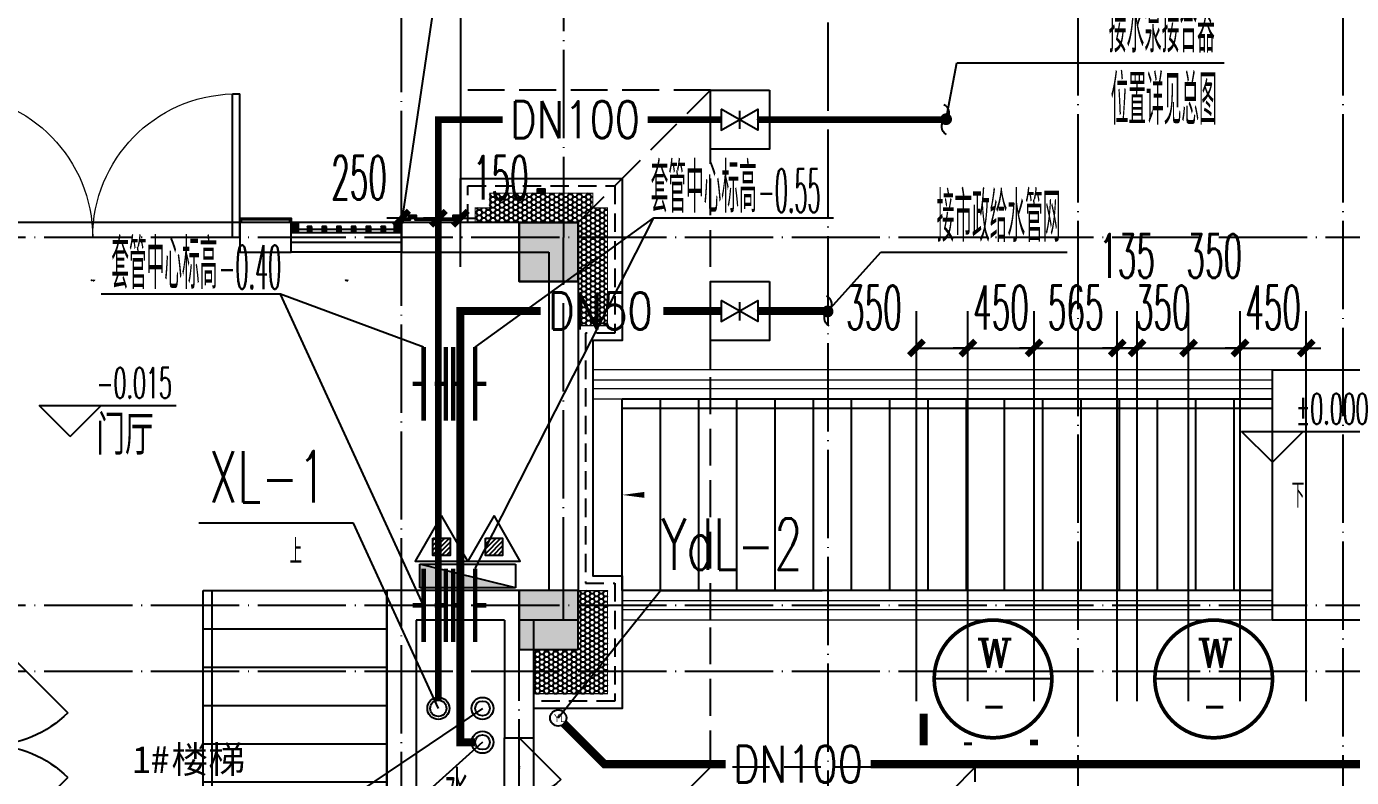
# Model space of a CAD drawing. Extents: x 27938 to 1507990, y 110129 to 923079.
# Drawn here: x 839267 to 848274, y 684488 to 689590 of the extents above; entities that cross this region are included whole.
import ezdxf
from ezdxf.enums import TextEntityAlignment as Align

# ---------------------------------------------------------------- set-up
doc = ezdxf.new("R2010")
doc.units = 0
doc.header["$LTSCALE"] = 1000
doc.header["$MEASUREMENT"] = 0
for name, pattern in [('#P_--_20B1_001_t3$0$DASH', [0.35, 0.25, -0.1]), ('DASH', [0.35, 0.25, -0.1]), ('DOTE', [2.42, 2, -0.2, 0.02, -0.2]), ('HIDDEN', [0.375, 0.25, -0.125])]:
    doc.linetypes.add(name, pattern=pattern)
for name, color, linetype in [('A-EQPM-MECH', 191, 'Continuous'), ('DIM_ELEV', 3, 'Continuous'), ('DIM_SYMB', 3, 'Continuous'), ('DIM_不分区消火栓', 1, 'Continuous'), ('DIM_不分区给水', 3, 'Continuous'), ('DIM_污水', 2, 'Continuous'), ('DIM_给水', 3, 'Continuous'), ('DIM_雨水', 4, 'Continuous'), ('DOTE', 1, 'Continuous'), ('EQUIP_不分区消火栓', 7, 'Continuous'), ('EQUIP_消火栓', 7, 'Continuous'), ('EQUIP_消防', 7, 'Continuous'), ('EQUIP_给水', 7, 'Continuous'), ('PIPE-不分区消火栓', 1, 'TG_X'), ('PIPE-污水', 2, 'W'), ('PIPE-给水', 3, 'J1'), ('PIPE-雨水', 4, 'TG_Y'), ('PIPE-餐饮排水', 41, 'P'), ('PUB_HATCH', 8, 'Continuous'), ('PUB_TEXT', 4, 'Continuous'), ('STAIR', 2, 'Continuous'), ('TEXT_不分区消火栓', 7, 'Continuous'), ('TEXT_给水', 7, 'Continuous'), ('TEXT_雨水', 7, 'Continuous'), ('TWT_DIM', 3, 'Continuous'), ('TWT_LEAD', 3, 'Continuous'), ('VALVE_不分区消火栓', 7, 'Continuous'), ('VALVE_给水', 7, 'Continuous'), ('VPIPE-不分区消火栓', 1, 'Continuous'), ('VPIPE-消防', 1, 'X1'), ('VPIPE-给水', 3, 'J1'), ('VPIPE-给水中', 72, 'J2'), ('VPIPE-雨水', 4, 'Y'), ('WALL', 9, 'Continuous'), ('WINDOW', 4, 'Continuous'), ('WINDOW_TEXT', 7, 'Continuous'), ('卫生间', 6, 'Continuous'), ('看线', 251, 'Continuous'), ('立面', 73, 'Continuous'), ('立面-看线', 251, 'Continuous'), ('铝合金', 144, 'Continuous')]:
    doc.layers.add(name, color=color, linetype=linetype)
doc.layers.add('平面-栏杆', color=135, linetype='Continuous', lineweight=15)
doc.layers.add('平面-看线', color=45, linetype='Continuous', lineweight=15)
doc.styles.add('_TCH_DIM', font='SIMPLEX.shx', dxfattribs={"width": 0.7, "bigfont": 'GBCBIG.shx'})
doc.styles.add('_TCH_DIM_T3', font='SIMPLEX.shx', dxfattribs={"width": 0.494118, "bigfont": 'GBCBIG.shx'})
doc.styles.add('_TCH_WINDOW', font='SIMPLEX.shx', dxfattribs={"width": 0.7, "height": 3.5, "bigfont": 'GBCBIG.shx'})
doc.styles.add('_TWT_CIRCLE', font='COMPLEX', dxfattribs={"width": 1.1, "height": 3.5, "bigfont": 'HZTXT'})
doc.styles.add('_TWT_PIPEDN', font='SIMPLEX', dxfattribs={"width": 0.8, "height": 3.5, "bigfont": 'HZTXT'})
doc.styles.add('_TWT_SERIAL', font='SIMPLEX', dxfattribs={"width": 0.8, "height": 3.5, "bigfont": 'HZTXT'})
doc.styles.get("Standard").update_dxf_attribs({"font": 'gbenor.shx', "bigfont": 'gbcbig.shx'})
doc.styles.add('TG_LINETYPE', font='SIMPLEX', dxfattribs={"width": 0.8, "height": 3, "bigfont": 'HZTXT'})
doc.styles.add('黑体', font='simhei.ttf')
doc.linetypes.add('J1', pattern='A,3,-0.2,["J1",Standard,S=0.25,R=0,X=-0.1,Y=-0.115],-0.35', length=3.55)
doc.linetypes.add('J2', pattern='A,3,-0.2,["J2",Standard,S=0.25,R=0,X=-0.1,Y=-0.115],-0.35', length=3.55)
doc.linetypes.add('P', pattern='A,3,-0.2,["P",Standard,S=0.25,R=0,X=-0.1,Y=-0.115],-0.2', length=3.4)
doc.linetypes.add('TG_X', pattern='A,2,-0.229,["X",TG_LINETYPE,S=0.1,R=0,X=-0.229,Y=-0.15],0', length=2.229)
doc.linetypes.add('TG_Y', pattern='A,2,-0.229,["Y",TG_LINETYPE,S=0.1,R=0,X=-0.229,Y=-0.15],0', length=2.229)
doc.linetypes.add('W', pattern='A,3,-0.2,["W",Standard,S=0.25,R=0,X=-0.1,Y=-0.115],-0.2', length=3.4)
doc.linetypes.add('X1', pattern='A,3,-0.2,["X1",Standard,S=0.25,R=0,X=-0.1,Y=-0.115],-0.35', length=3.55)
doc.linetypes.add('Y', pattern='A,3,-0.2,["Y",Standard,S=0.25,R=0,X=-0.1,Y=-0.115],-0.2', length=3.4)
doc.dimstyles.new('_TWT_ARCH&&100', dxfattribs={"dimtxt": 297.5, "dimasz": 100, "dimexe": 250, "dimexo": 300, "dimgap": 126.25, "dimtad": 1, "dimdec": 0, "dimzin": 0, "dimdsep": 46, "dimtxsty": '_TCH_DIM_T3', "dimblk": 'ARCHTICK', "dimcen": 0.09, "dimclrt": 7, "dimazin": 2, "dimtfac": 1, "dimtdec": 0, "dimtix": 1, "dimtmove": 2, "dimatfit": 3, "dimfxl": 1, "dimtolj": 1, "dimtzin": 0, "dimarcsym": 0})

# ---------------------------------------------------------------- blocks, each defined once
blk = doc.blocks.new('A$C148B7D8E')
at = {"layer": '卫生间', "color": 159, "linetype": 'DASH', "true_color": 0x22346e}
for p, q in [((15200, 14500), (16100, 15400)), ((15200, 9900), (16100, 10800)), ((17000, 9900), (17900, 10800))]:
    blk.add_line(p, q, dxfattribs=at)
for points in [[(16100, 13500), (16100, 15400), (14400.2, 15400)], [(25100, 9000), (24300, 9000), (24300, 10000), (17900, 10000), (17900, 10800), (16100, 10800), (16100, 11800)]]:
    blk.add_lwpolyline(points, dxfattribs=at)
blk = doc.blocks.new('A$C1F074C3D')
at = {"layer": 'DIM_SYMB'}
blk.add_lwpolyline([(-625, 4290, 0, 0, 0), (-625, 2340, 0, 40, 0), (-625, 2490, 0, 0, 0)], format="xyseb", dxfattribs=at)
at = {"layer": 'STAIR'}
for p, q in [((-1250, 1664), (-1250, 4160)), ((-1250, 4160), (0, 4160)), ((-1190, 4160), (-1190, 1703.5)), ((0, 2496), (0, 4160)), ((-1250, 3900), (0, 3900)), ((-1250, 3640), (0, 3640)), ((-1250, 3380), (0, 3380)), ((-1250, 3120), (0, 3120)), ((-1250, 2860), (0, 2860)), ((-1250, 2600), (0, 2600)), ((0, 2496), (-566.8, 2118.7)), ((-1250, 2340), (-234.4, 2340)), ((-1250, 2080), (-716.6, 2080)), ((-523.7, 1990.8), (-740.3, 2150.2)), ((-740.3, 2150.2), (-699.8, 2030.2)), ((-644.8, 2080), (-553.8, 2080)), ((-566.8, 2118.7), (-523.7, 1990.8)), ((-699.8, 2030.2), (-1250, 1664)), ((-1250, 1820), (-1015.6, 1820))]:
    blk.add_line(p, q, dxfattribs=at)
at = {"layer": 'STAIR', "color": 246, "linetype": '#P_--_20B1_001_t3$0$DASH'}
for p, q in [((0, 2496), (-566.8, 2118.7)), ((0, 0), (0, 2496)), ((-234.4, 2340), (0, 2340)), ((-523.7, 1990.8), (-740.3, 2150.2)), ((-740.3, 2150.2), (-699.8, 2030.2)), ((-716.6, 2080), (-644.8, 2080)), ((-566.8, 2118.7), (-523.7, 1990.8)), ((-553.8, 2080), (0, 2080)), ((-699.8, 2030.2), (-1250, 1664)), ((-1015.6, 1820), (0, 1820)), ((-1250, 0), (-1250, 1664)), ((-1250, 1560), (0, 1560)), ((-1250, 1300), (0, 1300)), ((-1250, 1040), (0, 1040)), ((-1250, 780), (0, 780)), ((-1250, 520), (0, 520)), ((-1250, 260), (0, 260)), ((-1250, 0), (0, 0))]:
    blk.add_line(p, q, dxfattribs=at)
at = {"layer": 'DIM_SYMB', "color": 7, "style": '_TCH_DIM', "width": 0.7}
blk.add_text('上', height=168.8, dxfattribs=at).set_placement((-661.5, 4340.1))
blk = doc.blocks.new('$TwtSys$00000434')
for p, q in [((-0.5, 0.5), (-0.5, -0.5)), ((-0.5, -0.5), (0.5, 0.5)), ((0.5, 0.5), (-0.5, 0.5)), ((0.5, -0.5), (0.5, 0.5)), ((-0.5, -0.5), (0.5, -0.5))]:
    blk.add_line(p, q)
blk.add_solid([(0.5, -0.5), (0.5, 0.5), (-0.5, -0.5)])
blk = doc.blocks.new('$TwtSys$00000546')
h = blk.add_hatch()
h.set_pattern_fill('ANSI31', color=1, scale=200, style=0)
h.set_pattern_definition([(45, (-38543.802, -6670.83), (-17.67767, 17.67767), [])])
h.paths.add_polyline_path([(-65, 174), (65, 174), (65, 44), (-65, 44)])
at = {"color": 1}
for points in [[(0, 344), (-198, 0), (198, 0)], [(-65, 174), (65, 174), (65, 44), (-65, 44)]]:
    blk.add_lwpolyline(points, close=True, dxfattribs=at)
blk = doc.blocks.new('A$C028C60F5')
at = {"color": 0}
blk.add_lwpolyline([(400, 0), (0, 0), (0, -400), (400, -400)], close=True, dxfattribs=at)
at = {"layer": 'PUB_HATCH', "color": 0}
blk.add_solid([(0, -400), (400, -400), (0, 0), (400, 0)], dxfattribs=at)
blk = doc.blocks.new('A$C3EFA6995')
for p in [(9700, 100), (9700, -2400), (15900, -2400)]:
    blk.add_blockref('A$C028C60F5', p)
at = {"xscale": -1}
blk.add_blockref('A$C028C60F5', (16300, 100), dxfattribs=at)
blk = doc.blocks.new('A$C62CD4B6E')
at = {"layer": 'DIM_ELEV', "color": 8}
for p, q in [((5119.7, -1228.2), (4909.7, -1018.2)), ((4909.7, -1018.2), (5840.6, -1018.2)), ((5119.7, -1228.2), (5329.7, -1018.2))]:
    blk.add_line(p, q, dxfattribs=at)
at = {"layer": 'DIM_SYMB', "color": 8}
blk.add_lwpolyline([(5219.1, -1449.8, 0, 0, 0), (699.7, -1449.7, 0, 40, 0), (849.7, -1449.7, 0, 0, 0)], format="xyseb", dxfattribs=at)
at = {"layer": 'STAIR', "color": 8}
for p, q in [((5119.7, -799.8), (699.7, -799.8)), ((699.7, -2099.8), (699.7, -799.8)), ((959.7, -2099.8), (959.7, -799.8)), ((1219.7, -2099.8), (1219.7, -799.8)), ((1479.7, -2099.8), (1479.7, -799.8)), ((1739.7, -2099.8), (1739.7, -799.8)), ((1999.7, -2099.8), (1999.7, -799.8)), ((2259.7, -2099.8), (2259.7, -799.8)), ((2519.7, -2099.8), (2519.7, -799.8)), ((2779.7, -2099.8), (2779.7, -799.8)), ((3039.7, -2099.8), (3039.7, -799.8)), ((3299.7, -2099.8), (3299.7, -799.8)), ((3559.7, -2099.8), (3559.7, -799.8)), ((3819.7, -2099.8), (3819.7, -799.8)), ((4079.7, -2099.8), (4079.7, -799.8)), ((4339.7, -2099.8), (4339.7, -799.8)), ((4599.7, -2099.8), (4599.7, -799.8)), ((4859.7, -2099.8), (4859.7, -799.8)), ((5119.7, -2099.8), (5119.7, -799.8)), ((699.7, -859.8), (5119.7, -859.8)), ((5119.7, -2099.8), (699.7, -2099.8))]:
    blk.add_line(p, q, dxfattribs=at)
blk.add_lwpolyline([(5119.7, -599.8), (6619.7, -599.8), (6619.7, -2299.8), (5119.7, -2299.8)], close=True, dxfattribs=at)
at = {"layer": 'WALL', "color": 8}
for p, q in [((300, -2100), (0, -2100)), ((0, -2300), (0, -2100)), ((300, -2300), (300, -2100)), ((300, -2300), (0, -2300))]:
    blk.add_line(p, q, dxfattribs=at)
at = {"layer": '平面-栏杆', "color": 8}
for p, q in [((5119.7, -669.8), (500, -669.8)), ((5119.7, -729.8), (500, -729.8)), ((5119.7, -2169.8), (700, -2169.8)), ((5119.7, -2229.8), (700, -2229.8))]:
    blk.add_line(p, q, dxfattribs=at)
at = {"layer": '平面-看线', "color": 8}
for p, q in [((5119.7, -599.8), (500, -599.8)), ((5119.7, -799.8), (5119.7, -599.8)), ((5119.7, -799.8), (500, -799.8)), ((5119.7, -2099.8), (700, -2099.8)), ((5119.7, -2299.8), (5119.7, -2099.8)), ((5119.7, -2299.8), (700, -2299.8))]:
    blk.add_line(p, q, dxfattribs=at)
at = {"layer": 'DIM_ELEV', "color": 7, "style": '_TCH_DIM', "width": 0.494118}
blk.add_text('%%P0.000', height=208.25, dxfattribs=at).set_placement((5280.6, -969.2))
at = {"layer": 'DIM_SYMB', "color": 7, "style": '_TCH_DIM', "width": 0.7}
blk.add_text('下', height=168.8, dxfattribs=at).set_placement((5251.7, -1537.3))
blk = doc.blocks.new('_ArchTick')
at = {"color": 0, "linetype": 'ByBlock', "const_width": 0.4}
blk.add_lwpolyline([(-0.5, -0.5), (0.5, 0.5)], dxfattribs=at)
blk = doc.blocks.new('*D202')
at = {"layer": 'Defpoints', "color": 0}
for p in [(842216.6, 688287.3), (842066.6, 687657.2), (842216.6, 687657.2)]:
    blk.add_point(p, dxfattribs=at)
at = {"layer": 'DIM_给水', "color": 0, "lineweight": -2}
for p, q in [((842066.6, 687957.2), (842066.6, 688537.3)), ((842216.6, 687957.2), (842216.6, 688537.3)), ((842066.6, 688287.3), (841966.6, 688287.3)), ((842066.6, 688287.3), (842216.6, 688287.3)), ((842216.6, 688287.3), (842316.6, 688287.3))]:
    blk.add_line(p, q, dxfattribs=at)
at = {"layer": 'DIM_给水', "color": 0, "lineweight": -2, "xscale": 100, "yscale": 100, "zscale": 100}
blk.add_blockref('_ArchTick', (842066.6, 688287.3), dxfattribs=at)
at = {"layer": 'DIM_给水', "color": 0, "lineweight": -2, "xscale": 100, "yscale": 100, "zscale": 100, "rotation": 180}
blk.add_blockref('_ArchTick', (842216.6, 688287.3), dxfattribs=at)
at = {"layer": 'DIM_给水', "color": 7, "insert": (842491.6, 688562.3), "char_height": 297.5, "attachment_point": 5, "style": '_TCH_DIM_T3'}
blk.add_mtext('\\A1;150', dxfattribs=at)
blk = doc.blocks.new('*D203')
at = {"layer": 'Defpoints', "color": 0}
for p in [(842066.6, 688287.3), (841816.6, 687657.2), (842066.6, 687657.2)]:
    blk.add_point(p, dxfattribs=at)
at = {"layer": 'DIM_给水', "color": 0, "lineweight": -2}
for p, q in [((841816.6, 687957.2), (841816.6, 688537.3)), ((842066.6, 687957.2), (842066.6, 688537.3)), ((841816.6, 688287.3), (841716.6, 688287.3)), ((841816.6, 688287.3), (842066.6, 688287.3)), ((842066.6, 688287.3), (842166.6, 688287.3))]:
    blk.add_line(p, q, dxfattribs=at)
at = {"layer": 'DIM_给水', "color": 0, "lineweight": -2, "xscale": 100, "yscale": 100, "zscale": 100}
blk.add_blockref('_ArchTick', (841816.6, 688287.3), dxfattribs=at)
at = {"layer": 'DIM_给水', "color": 0, "lineweight": -2, "xscale": 100, "yscale": 100, "zscale": 100, "rotation": 180}
blk.add_blockref('_ArchTick', (842066.6, 688287.3), dxfattribs=at)
at = {"layer": 'DIM_给水', "color": 7, "insert": (841527.6, 688562.3), "char_height": 297.5, "attachment_point": 5, "style": '_TCH_DIM_T3'}
blk.add_mtext('\\A1;250', dxfattribs=at)
blk = doc.blocks.new('*D207')
at = {"layer": 'Defpoints', "color": 0}
for p in [(845666.6, 687405.6), (845316.6, 684707.2), (845666.6, 684707.2)]:
    blk.add_point(p, dxfattribs=at)
at = {"layer": 'TWT_DIM', "color": 0, "lineweight": -2}
for p, q in [((845316.6, 685007.2), (845316.6, 687655.6)), ((845666.6, 685007.2), (845666.6, 687655.6)), ((845316.6, 687405.6), (845666.6, 687405.6))]:
    blk.add_line(p, q, dxfattribs=at)
at = {"layer": 'TWT_DIM', "color": 0, "lineweight": -2, "xscale": 100, "yscale": 100, "zscale": 100, "rotation": 180}
blk.add_blockref('_ArchTick', (845316.6, 687405.6), dxfattribs=at)
at = {"layer": 'TWT_DIM', "color": 0, "lineweight": -2, "xscale": 100, "yscale": 100, "zscale": 100}
blk.add_blockref('_ArchTick', (845666.6, 687405.6), dxfattribs=at)
at = {"layer": 'TWT_DIM', "color": 7, "insert": (845027.6, 687680.6), "char_height": 297.5, "attachment_point": 5, "style": '_TCH_DIM_T3'}
blk.add_mtext('\\A1;350', dxfattribs=at)
blk = doc.blocks.new('*D208')
at = {"layer": 'Defpoints', "color": 0}
for p in [(846116.5, 687405.6), (845666.6, 684707.2), (846116.5, 684707.2)]:
    blk.add_point(p, dxfattribs=at)
at = {"layer": 'TWT_DIM', "color": 0, "lineweight": -2}
for p, q in [((845666.6, 685007.2), (845666.6, 687655.6)), ((846116.5, 685007.2), (846116.5, 687655.6)), ((845666.6, 687405.6), (845566.6, 687405.6)), ((845666.6, 687405.6), (846116.5, 687405.6)), ((846116.5, 687405.6), (846216.5, 687405.6))]:
    blk.add_line(p, q, dxfattribs=at)
at = {"layer": 'TWT_DIM', "color": 0, "lineweight": -2, "xscale": 100, "yscale": 100, "zscale": 100}
blk.add_blockref('_ArchTick', (845666.6, 687405.6), dxfattribs=at)
at = {"layer": 'TWT_DIM', "color": 0, "lineweight": -2, "xscale": 100, "yscale": 100, "zscale": 100, "rotation": 180}
blk.add_blockref('_ArchTick', (846116.5, 687405.6), dxfattribs=at)
at = {"layer": 'TWT_DIM', "color": 7, "insert": (845891.5, 687680.6), "char_height": 297.5, "attachment_point": 5, "style": '_TCH_DIM_T3'}
blk.add_mtext('\\A1;450', dxfattribs=at)
blk = doc.blocks.new('*D209')
at = {"layer": 'Defpoints', "color": 0}
for p in [(846681.6, 687405.6), (846116.5, 684707.2), (846681.6, 684707.2)]:
    blk.add_point(p, dxfattribs=at)
at = {"layer": 'TWT_DIM', "color": 0, "lineweight": -2}
for p, q in [((846116.5, 685007.2), (846116.5, 687655.6)), ((846681.6, 685007.2), (846681.6, 687655.6)), ((846116.5, 687405.6), (846016.5, 687405.6)), ((846116.5, 687405.6), (846681.6, 687405.6)), ((846681.6, 687405.6), (846781.6, 687405.6))]:
    blk.add_line(p, q, dxfattribs=at)
at = {"layer": 'TWT_DIM', "color": 0, "lineweight": -2, "xscale": 100, "yscale": 100, "zscale": 100}
blk.add_blockref('_ArchTick', (846116.5, 687405.6), dxfattribs=at)
at = {"layer": 'TWT_DIM', "color": 0, "lineweight": -2, "xscale": 100, "yscale": 100, "zscale": 100, "rotation": 180}
blk.add_blockref('_ArchTick', (846681.6, 687405.6), dxfattribs=at)
at = {"layer": 'TWT_DIM', "color": 7, "insert": (846399, 687680.6), "char_height": 297.5, "attachment_point": 5, "style": '_TCH_DIM_T3'}
blk.add_mtext('\\A1;565', dxfattribs=at)
blk = doc.blocks.new('*D210')
at = {"layer": 'Defpoints', "color": 0}
for p in [(846816.6, 687405.6), (846681.6, 684707.2), (846816.6, 684707.2)]:
    blk.add_point(p, dxfattribs=at)
at = {"layer": 'TWT_DIM', "color": 0, "lineweight": -2}
for p, q in [((846681.6, 685007.2), (846681.6, 687655.6)), ((846816.6, 685007.2), (846816.6, 687655.6)), ((846681.6, 687405.6), (846581.6, 687405.6)), ((846681.6, 687405.6), (846816.6, 687405.6)), ((846816.6, 687405.6), (846916.6, 687405.6))]:
    blk.add_line(p, q, dxfattribs=at)
at = {"layer": 'TWT_DIM', "color": 0, "lineweight": -2, "xscale": 100, "yscale": 100, "zscale": 100}
blk.add_blockref('_ArchTick', (846681.6, 687405.6), dxfattribs=at)
at = {"layer": 'TWT_DIM', "color": 0, "lineweight": -2, "xscale": 100, "yscale": 100, "zscale": 100, "rotation": 180}
blk.add_blockref('_ArchTick', (846816.6, 687405.6), dxfattribs=at)
at = {"layer": 'TWT_DIM', "color": 7, "insert": (846749.1, 688030.6), "char_height": 297.5, "attachment_point": 5, "style": '_TCH_DIM_T3'}
blk.add_mtext('\\A1;135', dxfattribs=at)
blk = doc.blocks.new('*D211')
at = {"layer": 'Defpoints', "color": 0}
for p in [(847166.6, 687405.6), (846816.6, 684707.2), (847166.6, 684707.2)]:
    blk.add_point(p, dxfattribs=at)
at = {"layer": 'TWT_DIM', "color": 0, "lineweight": -2}
for p, q in [((846816.6, 685007.2), (846816.6, 687655.6)), ((847166.6, 685007.2), (847166.6, 687655.6)), ((846816.6, 687405.6), (846716.6, 687405.6)), ((846816.6, 687405.6), (847166.6, 687405.6)), ((847166.6, 687405.6), (847266.6, 687405.6))]:
    blk.add_line(p, q, dxfattribs=at)
at = {"layer": 'TWT_DIM', "color": 0, "lineweight": -2, "xscale": 100, "yscale": 100, "zscale": 100}
blk.add_blockref('_ArchTick', (846816.6, 687405.6), dxfattribs=at)
at = {"layer": 'TWT_DIM', "color": 0, "lineweight": -2, "xscale": 100, "yscale": 100, "zscale": 100, "rotation": 180}
blk.add_blockref('_ArchTick', (847166.6, 687405.6), dxfattribs=at)
at = {"layer": 'TWT_DIM', "color": 7, "insert": (846991.6, 687680.6), "char_height": 297.5, "attachment_point": 5, "style": '_TCH_DIM_T3'}
blk.add_mtext('\\A1;350', dxfattribs=at)
blk = doc.blocks.new('*D212')
at = {"layer": 'Defpoints', "color": 0}
for p in [(847516.6, 687405.6), (847166.6, 684707.2), (847516.6, 684707.2)]:
    blk.add_point(p, dxfattribs=at)
at = {"layer": 'TWT_DIM', "color": 0, "lineweight": -2}
for p, q in [((847166.6, 685007.2), (847166.6, 687655.6)), ((847516.6, 685007.2), (847516.6, 687655.6)), ((847166.6, 687405.6), (847516.6, 687405.6))]:
    blk.add_line(p, q, dxfattribs=at)
at = {"layer": 'TWT_DIM', "color": 0, "lineweight": -2, "xscale": 100, "yscale": 100, "zscale": 100, "rotation": 180}
blk.add_blockref('_ArchTick', (847166.6, 687405.6), dxfattribs=at)
at = {"layer": 'TWT_DIM', "color": 0, "lineweight": -2, "xscale": 100, "yscale": 100, "zscale": 100}
blk.add_blockref('_ArchTick', (847516.6, 687405.6), dxfattribs=at)
at = {"layer": 'TWT_DIM', "color": 7, "insert": (847341.6, 688030.6), "char_height": 297.5, "attachment_point": 5, "style": '_TCH_DIM_T3'}
blk.add_mtext('\\A1;350', dxfattribs=at)
blk = doc.blocks.new('*D213')
at = {"layer": 'Defpoints', "color": 0}
for p in [(847966.6, 687405.6), (847516.6, 684707.2), (847966.6, 684707.2)]:
    blk.add_point(p, dxfattribs=at)
at = {"layer": 'TWT_DIM', "color": 0, "lineweight": -2}
for p, q in [((847516.6, 685007.2), (847516.6, 687655.6)), ((847966.6, 685007.2), (847966.6, 687655.6)), ((847516.6, 687405.6), (847416.6, 687405.6)), ((847516.6, 687405.6), (847966.6, 687405.6)), ((847966.6, 687405.6), (848066.6, 687405.6))]:
    blk.add_line(p, q, dxfattribs=at)
at = {"layer": 'TWT_DIM', "color": 0, "lineweight": -2, "xscale": 100, "yscale": 100, "zscale": 100}
blk.add_blockref('_ArchTick', (847516.6, 687405.6), dxfattribs=at)
at = {"layer": 'TWT_DIM', "color": 0, "lineweight": -2, "xscale": 100, "yscale": 100, "zscale": 100, "rotation": 180}
blk.add_blockref('_ArchTick', (847966.6, 687405.6), dxfattribs=at)
at = {"layer": 'TWT_DIM', "color": 7, "insert": (847741.6, 687680.6), "char_height": 297.5, "attachment_point": 5, "style": '_TCH_DIM_T3'}
blk.add_mtext('\\A1;450', dxfattribs=at)
blk = doc.blocks.new('$DorLib2D$00000116')
at = {"color": 0}
for p, q in [((-0.5, 0), (-0.1464, 0.3536)), ((0.5, 0), (0.1464, 0.3536))]:
    blk.add_line(p, q, dxfattribs=at)
for centre, start, end in [((-0.5, 0), 0, 45), ((0.5, 0), 135, 180)]:
    blk.add_arc(centre, 0.5, start, end, dxfattribs=at)
blk = doc.blocks.new('$WINLIB2D$00000001')
at = {"color": 0}
for points in [[(-0.5, 0.5), (-0.5, -0.5)], [(-0.5, 0.5), (0.5, 0.5)], [(0.5, -0.5), (0.5, 0.5)], [(0.5, 0.167), (-0.5, 0.167)], [(0.5, -0.167), (-0.5, -0.167)], [(-0.5, -0.5), (0.5, -0.5)]]:
    blk.add_lwpolyline(points, dxfattribs=at)
blk = doc.blocks.new('$DorLib2D$00000002')
at = {"color": 0}
for p, q in [((-0.5, 0), (-0.5, 0.4875)), ((-0.475, 0.4875), (-0.5, 0.4875)), ((-0.475, 0), (-0.475, 0.4875)), ((0.475, 0), (0.475, 0.4875)), ((0.475, 0.4875), (0.5, 0.4875)), ((0.5, 0), (0.5, 0.4875)), ((-0.5, 0), (-0.475, 0)), ((0.5, 0), (0.475, 0))]:
    blk.add_line(p, q, dxfattribs=at)
at = {"color": 0, "lineweight": 13}
for centre, start, end in [((-0.4875, 0), 0, 88.5307), ((0.4875, 0), 91.4693, 180)]:
    blk.add_arc(centre, 0.4875, start, end, dxfattribs=at)
blk = doc.blocks.new('$VALVE$00000296')
for points in [[(-125, 72.2), (-125, -72.2), (125, 72.2), (125, -72.2), (-125, 72.2)], [(0, 60.2), (0, -63.6)]]:
    blk.add_lwpolyline(points)
for p in [(-125, 0), (125, 0)]:
    blk.add_point(p)
blk = doc.blocks.new('$TwtSys$00000132')
at = {"elevation": 0}
blk.add_lwpolyline([(6.9, -100.6, -0.575183), (0.2, 0, 0.604745), (-10.9, 100.6, 16.924828)], format="xyb", dxfattribs=at)
blk = doc.blocks.new('$VALVE$00000553')
at = {"const_width": 30}
for points in [[(0, 100), (0, 175)], [(0, 100), (-250, 100), (-250, 100)], [(0, 100), (250, 100), (250, 100)], [(-250, -100), (-250, -100), (0, -100)], [(250, -100), (250, -100), (0, -100)], [(0, -175), (0, -100)]]:
    blk.add_lwpolyline(points, dxfattribs=at)

msp = doc.modelspace()

# ---------------------------------------------------------------- hatches: boundary and pattern name
at = {"layer": 'PIPE-不分区消火栓'}
for points in [[(842066.6, 688957.2), (842044.1, 688957.2), (842044.1, 688979.7)], [(842066.6, 688957.2), (842066.6, 688979.7), (842044.1, 688979.7)]]:
    msp.add_hatch(color=256, dxfattribs=at).paths.add_polyline_path(points)
at = {"layer": 'PIPE-给水'}
for points in [[(842216.6, 687657.2), (842189.1, 687657.2), (842189.1, 687684.7)], [(842216.6, 687657.2), (842216.6, 687684.7), (842189.1, 687684.7)], [(842216.6, 684727.2), (842216.6, 684699.7), (842189.1, 684699.7)], [(842216.6, 684727.2), (842189.1, 684727.2), (842189.1, 684699.7)]]:
    msp.add_hatch(color=256, dxfattribs=at).paths.add_polyline_path(points)
at = {"layer": 'PIPE-雨水'}
for points in [[(843195.6, 684578.2), (843176.1, 684558.7), (843184.2, 684550.7)], [(843195.6, 684578.2), (843195.6, 684550.7), (843184.2, 684550.7)]]:
    msp.add_hatch(color=256, dxfattribs=at).paths.add_polyline_path(points)
at = {"layer": '立面'}
h = msp.add_hatch(dxfattribs=at)
h.set_pattern_fill('ANSI31', color=8, scale=2)
h.set_pattern_definition([(45, (-51633.452, -107108.3295), (-2.24506403, 2.24506403), [])])
h.paths.add_polyline_path([(842791.3, 688457.2), (842741.3, 688457.2), (842741.3, 688487.2), (842791.3, 688487.2)])
h = msp.add_hatch(dxfattribs=at)
h.set_pattern_fill('ANSI31', color=8, scale=2)
h.set_pattern_definition([(45, (-51833.452, -108177.829), (-2.24506403, 2.24506403), [])])
edge = h.paths.add_edge_path()
edge.add_line((841066.6, 688257.2), (841056.6, 688257.2))
edge.add_line((841056.6, 688257.2), (841056.6, 688277.2))
edge.add_line((841056.6, 688277.2), (840726.6, 688277.2))
edge.add_line((840726.6, 688277.2), (840726.6, 688257.3))
edge.add_line((840726.6, 688257.3), (840716.6, 688257.2))
edge.add_line((840716.6, 688257.2), (840716.6, 688287.2))
edge.add_line((840716.6, 688287.2), (841066.6, 688287.2))
edge.add_line((841066.6, 688287.2), (841066.6, 688257.2))
h = msp.add_hatch(dxfattribs=at)
h.set_pattern_fill('ANSI31', color=8, scale=2)
h.set_pattern_definition([(45, (136374.2968, -266823.1597), (-2.24506403, 2.24506403), [])])
h.paths.add_polyline_path([(842216.3, 688257.3), (841816.6, 688257.3), (841816.6, 688287.3), (841866.6, 688287.3), (841866.6, 688307.4), (841916.6, 688307.4), (841916.6, 688287.4), (842166.5, 688287.1), (842166.6, 688307.4), (842216.3, 688307.4)])
h.paths.add_polyline_path([(842206.3, 688257.3), (841826.6, 688257.3), (841826.6, 688277.3), (841876.6, 688277.3), (841876.6, 688297.4), (841906.6, 688297.4), (841906.6, 688277.4), (842176.4, 688277.1), (842176.5, 688297.4), (842206.3, 688297.4)])
h = msp.add_hatch(dxfattribs=at)
h.set_pattern_fill('ANSI31', color=8, scale=2)
h.set_pattern_definition([(45, (137014.0643, -266823.3383), (-2.24506403, 2.24506403), [])])
h.paths.add_polyline_path([(841116.6, 688257.2), (841066.6, 688257.2), (841066.6, 688190.5), (841116.6, 688190.5)])
h = msp.add_hatch(dxfattribs=at)
h.set_pattern_fill('ANSI31', color=8, scale=2)
h.set_pattern_definition([(45, (136924.0617, -266823.3472), (-2.24506403, 2.24506403), [])])
h.paths.add_polyline_path([(841206.6, 688230.2), (841176.6, 688230.2), (841176.6, 688190.5), (841206.6, 688190.5)])
h = msp.add_hatch(dxfattribs=at)
h.set_pattern_fill('ANSI31', color=8, scale=2)
h.set_pattern_definition([(45, (136824.0617, -266823.3463), (-2.24506403, 2.24506403), [])])
h.paths.add_polyline_path([(841306.6, 688230.2), (841276.6, 688230.2), (841276.6, 688190.5), (841306.6, 688190.5)])
h = msp.add_hatch(dxfattribs=at)
h.set_pattern_fill('ANSI31', color=8, scale=2)
h.set_pattern_definition([(45, (136724.0617, -266823.3454), (-2.24506403, 2.24506403), [])])
h.paths.add_polyline_path([(841406.6, 688230.2), (841376.6, 688230.2), (841376.6, 688190.5), (841406.6, 688190.5)])
h = msp.add_hatch(dxfattribs=at)
h.set_pattern_fill('ANSI31', color=8, scale=2)
h.set_pattern_definition([(45, (136624.0617, -266823.3444), (-2.24506403, 2.24506403), [])])
h.paths.add_polyline_path([(841506.6, 688230.2), (841476.6, 688230.2), (841476.6, 688190.5), (841506.6, 688190.5)])
h = msp.add_hatch(dxfattribs=at)
h.set_pattern_fill('ANSI31', color=8, scale=2)
h.set_pattern_definition([(45, (136524.0617, -266823.3435), (-2.24506403, 2.24506403), [])])
h.paths.add_polyline_path([(841606.6, 688230.2), (841576.6, 688230.2), (841576.6, 688190.5), (841606.6, 688190.5)])
h = msp.add_hatch(dxfattribs=at)
h.set_pattern_fill('ANSI31', color=8, scale=2)
h.set_pattern_definition([(45, (136424.0617, -266823.3426), (-2.24506403, 2.24506403), [])])
h.paths.add_polyline_path([(841706.6, 688230.2), (841676.6, 688230.2), (841676.6, 688190.5), (841706.6, 688190.5)])
h = msp.add_hatch(dxfattribs=at)
h.set_pattern_fill('ANSI31', color=8, scale=2)
h.set_pattern_definition([(45, (136314.061, -266823.342), (-2.24506403, 2.24506403), [])])
h.paths.add_polyline_path([(841816.6, 688257.2), (841766.6, 688257.2), (841766.6, 688190.5), (841816.6, 688190.5)])
at = {"layer": '立面-看线'}
h = msp.add_hatch(dxfattribs=at)
h.set_pattern_fill('HONEY', color=8, scale=13)
h.set_pattern_definition([(0, (407399.363, 156240.446), (30.95625, 17.872595), [20.6375, -41.275]), (120, (407399.363, 156240.446), (-30.9562463, 17.8726014), [20.6375, -41.275]), (60, (407399.363, 156240.446), (3.7e-06, 35.7451964), [-41.275, 20.6375])])
h.paths.add_polyline_path([(842416.3, 688357.2), (842416.3, 688457.2), (843116.3, 688457.2), (843116.3, 688357.2), (843216.3, 688357.2), (843216.3, 687557.2), (843016.6, 687557.2), (843016.6, 688257.2), (842317.2, 688257.2), (842317.2, 688357.2)])
h = msp.add_hatch(dxfattribs=at)
h.set_pattern_fill('HONEY', color=8, scale=13)
h.set_pattern_definition([(0, (407300, 152740.447), (30.95625, 17.872595), [20.6375, -41.275]), (120, (407300, 152740.447), (-30.9562463, 17.8726014), [20.6375, -41.275]), (60, (407300, 152740.447), (3.7e-06, 35.7451964), [-41.275, 20.6375])])
h.paths.add_polyline_path([(842716.6, 685357.2), (843016.6, 685357.2), (843016.6, 685757.2), (843216, 685757.2), (843216, 685057.2), (842716.6, 685057.2)])

# ---------------------------------------------------------------- linework, layer by layer
at = {"ltscale": 0.5}
for points in [[(844316.6, 689157.2), (844316.6, 688757.2), (843916.6, 688757.2), (843916.6, 689157.2)], [(844316.6, 687857.2), (844316.6, 687457.2), (843916.6, 687457.2), (843916.6, 687857.2)]]:
    msp.add_lwpolyline(points, close=True, dxfattribs=at)
at = {"color": 8, "const_width": 8}
for points in [[(843016.6, 687557.2), (843216.3, 687557.2), (843216.3, 688357.2), (843116.3, 688357.2), (843116.3, 688457.2), (842826.3, 688457.2), (842826.3, 688457.2), (842706.3, 688457.2), (842706.3, 688457.2), (842416.3, 688457.2), (842416.3, 688357.2), (842316.3, 688357.2), (842316.3, 688257.2)], [(843016.6, 685757.2), (843216.6, 685757.2), (843216.6, 685057.2), (842716.6, 685057.2)]]:
    msp.add_lwpolyline(points, dxfattribs=at)
at = {"layer": 'A-EQPM-MECH', "color": 8}
for points in [[(837216.8, 688257.2), (837216.8, 690957.2), (842216.8, 690957.2), (842216.8, 688257.2)], [(842216.6, 690957.2), (841816.6, 688257.2)]]:
    msp.add_lwpolyline(points, dxfattribs=at)
at = {"layer": 'DIM_ELEV', "color": 8}
for p, q in [((839563.2, 686804.9), (839353.2, 687014.9)), ((839353.2, 687014.9), (840284.1, 687014.9)), ((839563.2, 686804.9), (839773.2, 687014.9))]:
    msp.add_line(p, q, dxfattribs=at)
at = {"layer": 'DIM_不分区消火栓'}
for p, q in [((841490.6, 686215.8), (840438.1, 686215.8)), ((842066.6, 684957.2), (841490.6, 686215.8))]:
    msp.add_line(p, q, dxfattribs=at)
at = {"layer": 'DIM_不分区给水'}
for p, q in [((845518.3, 688960.2), (845591.8, 689343.1)), ((845518.3, 688960.2), (845591.8, 689343.1)), ((845591.8, 689343.1), (847408.3, 689343.1)), ((844712.6, 687654), (845074.4, 688056.9)), ((845074.4, 688056.9), (846341.7, 688056.9))]:
    msp.add_line(p, q, dxfattribs=at)
at = {"layer": 'DIM_不分区给水', "const_width": 40}
for points in [[(845514.6, 688940.6, 1), (845522.1, 688979.9, 1)], [(845514.5, 688940.6, 1), (845522.1, 688979.8, 1)], [(844699.3, 687639.1, 1), (844726, 687668.9, 1)]]:
    msp.add_lwpolyline(points, format="xyb", close=True, dxfattribs=at)
at = {"layer": 'DIM_污水'}
for p, q in [((846237.3, 685157.2), (845437.3, 685157.2)), ((847737.3, 685157.2), (846937.3, 685157.2))]:
    msp.add_line(p, q, dxfattribs=at)
at = {"layer": 'DIM_污水', "const_width": 25}
for points in [[(846237.3, 685157.2, 1), (845437.3, 685157.2, 1)], [(847737.3, 685157.2, 1), (846937.3, 685157.2, 1)]]:
    msp.add_lwpolyline(points, format="xyb", close=True, dxfattribs=at)
at = {"layer": 'DIM_给水'}
for p, q in [((842366.6, 684957.2), (840466.6, 683677.2)), ((842366.6, 684727.2), (840466.6, 683023.4))]:
    msp.add_line(p, q, dxfattribs=at)
at = {"layer": 'DIM_雨水'}
for p, q in [((842881.6, 684892.2), (843576.3, 685757.4)), ((843576.3, 685757.4), (844676.2, 685757.4))]:
    msp.add_line(p, q, dxfattribs=at)
at = {"layer": 'DOTE', "color": 169, "linetype": 'DOTE', "ltscale": 0.3}
for p, q in [((841816.6, 681157.4), (841816.6, 690157.2)), ((842916.6, 690157.2), (842916.6, 688157.2)), ((844716.6, 681757.2), (844716.6, 690157.2)), ((846416.6, 678957.2), (846416.6, 690157.2)), ((848216.6, 678957.2), (848216.6, 690157.2)), ((879916.6, 688157.2), (825916.6, 688157.2)), ((842916.6, 685657.2), (842916.6, 688157.2)), ((879916.6, 685657.2), (825916.6, 685657.2)), ((842616.6, 683557.2), (842616.6, 685657.2)), ((879916.6, 685207.2), (825916.6, 685207.2))]:
    msp.add_line(p, q, dxfattribs=at)
at = {"layer": 'PIPE-不分区消火栓', "const_width": 45}
msp.add_lwpolyline([(842066.6, 685012.2), (842066.6, 688957.2)], dxfattribs=at)
at = {"layer": 'PIPE-不分区消火栓', "ltscale": 0.5, "const_width": 45}
for points in [[(842066.6, 688957.2), (842504.6, 688957.2)], [(843490.3, 688957.2), (843988.2, 688957.2)], [(844238.2, 688957.2), (845513.9, 688957.2)]]:
    msp.add_lwpolyline(points, dxfattribs=at)
at = {"layer": 'PIPE-污水', "ltscale": 0.5, "const_width": 55}
for points in [[(846115.5, 684705.7), (846115.5, 684745)], [(846816.6, 684705.7), (846816.6, 684707.2)], [(847516.6, 684705.7), (847516.6, 684707.2)]]:
    msp.add_lwpolyline(points, dxfattribs=at)
at = {"layer": 'PIPE-给水', "ltscale": 0.5, "const_width": 55}
for points in [[(842216.6, 684727.2), (842216.6, 687657.2)], [(842216.6, 687657.2), (842762.7, 687657.2)], [(843596.1, 687657.2), (843988.2, 687657.2)], [(844238.2, 687657.2), (844716.6, 687657.2)], [(842316.6, 684727.2), (842216.6, 684727.2)]]:
    msp.add_lwpolyline(points, dxfattribs=at)
at = {"layer": 'PIPE-雨水', "ltscale": 0.5, "const_width": 55}
for points in [[(842920.5, 684853.3), (843195.6, 684578.2)], [(844020, 684578.2), (843195.6, 684578.2)], [(848810.8, 684578.2), (845005.8, 684578.2)]]:
    msp.add_lwpolyline(points, dxfattribs=at)
at = {"layer": 'PIPE-餐饮排水', "ltscale": 0.5, "const_width": 55}
for points in [[(845366.6, 684705.7), (845366.6, 684920.2)], [(845666.6, 684705.7), (845666.6, 684726.7)], [(847166.6, 684705.7), (847166.6, 684707.2)]]:
    msp.add_lwpolyline(points, dxfattribs=at)
at = {"layer": 'TWT_LEAD'}
for p, q in [((842316.6, 687412), (843532.2, 688290.2)), ((842316.6, 685907.2), (843532.2, 688290.2)), ((843532.2, 688290.2), (844753, 688290.2)), ((840994, 687771.4), (839773.2, 687771.4)), ((841966.6, 687412), (840994, 687771.4)), ((841966.6, 685657.2), (840994, 687771.4))]:
    msp.add_line(p, q, dxfattribs=at)
at = {"layer": 'VPIPE-不分区消火栓'}
msp.add_circle((842066.6, 684957.2), 55, dxfattribs=at)
at = {"layer": 'VPIPE-消防', "color": 8, "linetype": 'Continuous'}
msp.add_circle((842066.6, 684957.2), 75, dxfattribs=at)
at = {"layer": 'VPIPE-给水', "color": 8, "linetype": 'Continuous'}
for centre in [(842366.6, 684957.2), (842366.6, 684727.2)]:
    msp.add_circle(centre, 75, dxfattribs=at)
at = {"layer": 'VPIPE-给水'}
msp.add_circle((842366.6, 684727.2), 50, dxfattribs=at)
at = {"layer": 'VPIPE-给水中'}
msp.add_circle((842366.6, 684957.2), 50, dxfattribs=at)
at = {"layer": 'VPIPE-雨水', "color": 8}
msp.add_circle((842881.6, 684892.2), 55, dxfattribs=at)
at = {"layer": 'VPIPE-雨水'}
msp.add_circle((842881.6, 684892.2), 55, dxfattribs=at)
at = {"layer": 'WALL', "color": 8}
for p, q in [((841066.6, 688257.2), (840716.6, 688257.2)), ((840716.6, 688257.2), (840716.6, 688057.2)), ((841066.6, 688057.2), (841066.6, 688257.2)), ((843016.6, 688257.2), (841816.6, 688257.2)), ((841816.6, 688257.2), (841816.6, 688057.2)), ((843016.6, 688257.2), (843016.6, 685557.2)), ((840716.6, 688057.2), (841066.6, 688057.2)), ((841816.6, 688057.2), (842816.6, 688057.2)), ((842816.6, 688057.2), (842816.6, 685757.2)), ((841716.6, 685757.2), (841716.6, 683557.2)), ((842616.6, 685757.2), (841716.6, 685757.2)), ((842816.6, 685757.2), (842616.6, 685757.2)), ((841916.6, 685557.2), (841916.6, 683657.2)), ((842516.6, 685557.2), (841916.6, 685557.2)), ((842516.6, 685557.2), (842516.6, 684757.2)), ((842716.6, 684757.2), (842716.6, 685557.2)), ((843016.6, 685557.2), (842716.6, 685557.2)), ((842516.6, 684757.2), (842716.6, 684757.2))]:
    msp.add_line(p, q, dxfattribs=at)
at = {"layer": 'WINDOW', "color": 8}
for p, q in [((840716.6, 688257.2), (838716.6, 688257.2)), ((842516.6, 683957.2), (842516.6, 684757.2)), ((842716.6, 683957.2), (842716.6, 684757.2))]:
    msp.add_line(p, q, dxfattribs=at)
at = {"layer": '卫生间', "color": 8, "linetype": 'DASH'}
msp.add_line((843916.6, 685557.2), (843916.6, 687457.2), dxfattribs=at)
at = {"layer": '看线', "color": 8}
msp.add_lwpolyline([(842216.3, 688257.2), (842216.3, 688557.2), (843316.3, 688557.2), (843316.3, 687457.2), (843116.6, 687457.2), (843116.6, 685857.2), (843316.6, 685857.2), (843316.6, 684957.2), (842716.6, 684957.2)], dxfattribs=at)
at = {"layer": '看线', "color": 8, "linetype": 'HIDDEN', "ltscale": 0.5}
msp.add_lwpolyline([(842266.3, 688257.2), (842266.3, 688507.2), (843266.3, 688507.2), (843266.3, 687507.2), (843066.6, 687507.2), (843066.6, 685807.2), (843266.6, 685807.2), (843266.6, 685007.2), (842716.6, 685007.2)], dxfattribs=at)
at = {"layer": '立面', "color": 8}
for p, q in [((841606.6, 688230.2), (841576.6, 688230.2)), ((841576.6, 688230.2), (841576.6, 688190.5)), ((841606.6, 688190.5), (841606.6, 688230.2)), ((841576.6, 688190.5), (841606.6, 688190.5))]:
    msp.add_line(p, q, dxfattribs=at)
for points in [[(842791.3, 688457.2), (842741.3, 688457.2), (842741.3, 688487.2), (842791.3, 688487.2)], [(841116.6, 688257.2), (841066.6, 688257.2), (841066.6, 688190.5), (841116.6, 688190.5)], [(841206.6, 688230.2), (841176.6, 688230.2), (841176.6, 688190.5), (841206.6, 688190.5)], [(841306.6, 688230.2), (841276.6, 688230.2), (841276.6, 688190.5), (841306.6, 688190.5)], [(841406.6, 688230.2), (841376.6, 688230.2), (841376.6, 688190.5), (841406.6, 688190.5)], [(841506.6, 688230.2), (841476.6, 688230.2), (841476.6, 688190.5), (841506.6, 688190.5)], [(841816.6, 688257.2), (841766.6, 688257.2), (841766.6, 688190.5), (841816.6, 688190.5)]]:
    msp.add_lwpolyline(points, close=True, dxfattribs=at)
msp.add_lwpolyline([(841066.6, 688257.2), (841056.6, 688257.2), (841056.6, 688277.2), (840726.6, 688277.2), (840726.6, 688257.3), (840716.6, 688257.2), (840716.6, 688287.2), (841066.6, 688287.2), (841066.6, 688257.2)], dxfattribs=at)
at = {"layer": '铝合金', "color": 8}
for p, q in [((841176.6, 688210.3), (841116.6, 688210.3)), ((841276.6, 688210.3), (841206.6, 688210.3)), ((841376.6, 688210.3), (841306.6, 688210.3)), ((841476.6, 688210.3), (841406.6, 688210.3)), ((841576.6, 688210.3), (841506.6, 688210.3)), ((841676.6, 688210.3), (841606.6, 688210.3)), ((841766.6, 688210.3), (841706.6, 688210.3))]:
    msp.add_line(p, q, dxfattribs=at)
for points in [[(842791.3, 688457.2), (842741.3, 688457.2), (842741.3, 688487.2), (842791.3, 688487.2)], [(841116.6, 688257.2), (841066.6, 688257.2), (841066.6, 688190.5), (841116.6, 688190.5)], [(841206.6, 688230.2), (841176.6, 688230.2), (841176.6, 688190.5), (841206.6, 688190.5)], [(841306.6, 688230.2), (841276.6, 688230.2), (841276.6, 688190.5), (841306.6, 688190.5)], [(841406.6, 688230.2), (841376.6, 688230.2), (841376.6, 688190.5), (841406.6, 688190.5)], [(841506.6, 688230.2), (841476.6, 688230.2), (841476.6, 688190.5), (841506.6, 688190.5)], [(841606.6, 688230.2), (841576.6, 688230.2), (841576.6, 688190.5), (841606.6, 688190.5)], [(841706.6, 688230.2), (841676.6, 688230.2), (841676.6, 688190.5), (841706.6, 688190.5)], [(841816.6, 688257.2), (841766.6, 688257.2), (841766.6, 688190.5), (841816.6, 688190.5)]]:
    msp.add_lwpolyline(points, close=True, dxfattribs=at)
for points in [[(841066.6, 688257.2), (841056.6, 688257.2), (841056.6, 688277.2), (840726.6, 688277.2), (840726.6, 688257.3), (840716.6, 688257.2), (840716.6, 688287.2), (841066.6, 688287.2), (841066.6, 688257.2)], [(841816.6, 688257.3), (841816.6, 688287.3), (841866.6, 688287.3), (841866.6, 688307.4), (841916.6, 688307.4), (841916.6, 688287.4), (842166.5, 688287.1), (842166.6, 688307.4), (842216.3, 688307.4), (842216.3, 688257.3)], [(841826.6, 688257.3), (841826.6, 688277.3), (841876.6, 688277.3), (841876.6, 688297.4), (841906.6, 688297.4), (841906.6, 688277.4), (842176.4, 688277.1), (842176.5, 688297.4), (842206.3, 688297.4), (842206.3, 688257.3)]]:
    msp.add_lwpolyline(points, dxfattribs=at)

# ---------------------------------------------------------------- block references
at = {"color": 8}
for name, p in [('A$C148B7D8E', (827816.6, 673757.2)), ('A$C3EFA6995', (826716.6, 688157.2)), ('A$C028C60F5', (842616.6, 688257.2)), ('A$C1F074C3D', (841716.6, 681597.2))]:
    msp.add_blockref(name, p, dxfattribs=at)
at = {"ltscale": 0.5}
msp.add_blockref('A$C62CD4B6E', (842616.6, 687857.2), dxfattribs=at)
at = {"layer": 'EQUIP_不分区消火栓'}
msp.add_blockref('$TwtSys$00000132', (845513.9, 688957.2), dxfattribs=at)
at = {"layer": 'EQUIP_消火栓', "color": 8, "xscale": -650, "yscale": 160, "zscale": 650}
msp.add_blockref('$TwtSys$00000434', (842266.6, 685857.2), dxfattribs=at)
at = {"layer": 'EQUIP_消防', "color": 8, "xscale": 0.9, "yscale": 0.9, "zscale": 0.9}
for p in [(842088, 685957.2), (842445.1, 685957.2)]:
    msp.add_blockref('$TwtSys$00000546', p, dxfattribs=at)
at = {"layer": 'EQUIP_给水', "rotation": 359.9999999998186}
msp.add_blockref('$TwtSys$00000132', (844716.6, 687657.2), dxfattribs=at)
at = {"layer": 'VALVE_不分区消火栓'}
for p, rotation in [((842066.6, 687162), 90), ((842216.6, 687162), 89.99999999983837), ((842066.6, 685657.2), 90), ((842216.6, 685657.2), 89.99999999983837)]:
    msp.add_blockref('$VALVE$00000553', p, dxfattribs=dict(at, rotation=rotation))
at = {"layer": 'VALVE_给水'}
msp.add_blockref('$VALVE$00000296', (844113.2, 688957.2), dxfattribs=at)
at = {"layer": 'VALVE_给水', "rotation": 359.9999999998186}
msp.add_blockref('$VALVE$00000296', (844113.2, 687657.2), dxfattribs=at)
at = {"layer": 'WINDOW', "color": 8}
ref = msp.add_blockref('$DorLib2D$00000002', (839716.6, 688157.2), dxfattribs=dict(at, xscale=2000, yscale=-2000, zscale=2000, rotation=180))
ref.add_attrib('A', "DYM2026'", (839706.3, 687861.7), dxfattribs={"layer": 'WINDOW_TEXT', "color": 8, "ltscale": 0.5, "height": 5.95, "style": '_TCH_WINDOW', "width": 0.494118})
ref = msp.add_blockref('$WINLIB2D$00000001', (841441.6, 688157.2), dxfattribs=dict(at, xscale=750.0034281517146, yscale=-200, zscale=750.0034281517146, rotation=180))
ref.add_attrib('A', "C07'26'", (841433.7, 687861.7), dxfattribs={"layer": 'WINDOW_TEXT', "color": 8, "ltscale": 0.5, "height": 5.95, "style": '_TCH_WINDOW', "width": 0.494118})
ref = msp.add_blockref('$DorLib2D$00000116', (839016.6, 684707.2), dxfattribs=dict(at, xscale=1500, yscale=-1500, zscale=1500, rotation=89.99999999025445))
ref.add_attrib('A', 'BFGM1518', (838781.2, 684699.7), dxfattribs={"layer": 'WINDOW_TEXT', "color": 8, "ltscale": 0.5, "height": 4.25, "rotation": 90, "style": '_TCH_WINDOW', "width": 0.494118})
ref = msp.add_blockref('$DorLib2D$00000116', (842616.6, 684357.2), dxfattribs=dict(at, xscale=800, yscale=-800, zscale=800, rotation=89.99992422922149))
ref.add_attrib('A', 'BFGM0818', (842618.7, 684546.6), dxfattribs={"layer": 'WINDOW_TEXT', "color": 8, "ltscale": 0.5, "height": 4.25, "rotation": 89.99992, "style": '_TCH_WINDOW', "width": 0.494118})

# ---------------------------------------------------------------- texts
at = {"layer": 'DIM_ELEV', "color": 7, "style": '_TCH_DIM', "width": 0.494118}
msp.add_text('-0.015', height=208.25, dxfattribs=at).set_placement((839743.7, 687063.9))
at = {"layer": 'DIM_不分区消火栓', "color": 7, "style": '_TWT_SERIAL', "width": 0.64}
msp.add_text('XL-1', height=350, dxfattribs=at).set_placement((840508.1, 686355.8))
at = {"layer": 'DIM_不分区给水', "color": 7, "style": '_TCH_DIM_T3', "width": 0.494118}
for s, p in [('接水泵接合器', (846624.4, 689413.1)), ('位置详见总图', (846637.3, 688923.1)), ('接市政给水管网', (845454.8, 688126.9))]:
    msp.add_text(s, height=337.59, dxfattribs=at).set_placement(p)
at = {"layer": 'DIM_污水', "color": 7, "style": '_TWT_CIRCLE'}
for s, height, width, p, p2 in [('W', 193.3, 1.1, (845725.9, 685233.5), (845970.9, 685233.5)), ('W', 193.3, 1.1, (847225.9, 685233.5), (847470.9, 685233.5)), ('-', 207, 0.855556, (845761.4, 684875.9), (845928.4, 684875.9)), ('-', 207, 0.855556, (847261.4, 684875.9), (847428.4, 684875.9))]:
    msp.add_text(s, height=height, dxfattribs=dict(at, width=width)).set_placement(p, p2, align=Align.FIT)
at = {"layer": 'DIM_雨水', "color": 7, "style": '_TWT_SERIAL', "width": 0.64}
msp.add_text('YdL-2', height=350, dxfattribs=at).set_placement((843582.2, 685897.4))
at = {"layer": 'PUB_TEXT', "color": 8}
for s, height, p in [('门厅', 270.07, (839741.7, 686680)), ('YL', 56, (842851.2, 684864.2)), ('水', 236.3, (842107.6, 684301.9))]:
    msp.add_text(s, height=height, dxfattribs=at).set_placement(p)
at = {"layer": 'PUB_TEXT', "color": 8, "style": '黑体'}
for s, p in [('1#', (839986.6, 684517.2)), ('楼梯', (840251.3, 684517.2))]:
    msp.add_text(s, height=184.01, dxfattribs=at).set_placement(p)
at = {"layer": 'TEXT_不分区消火栓', "style": '_TWT_PIPEDN', "width": 0.8}
msp.add_text('DN100', height=250, dxfattribs=at).set_placement((842554.6, 688832.2))
at = {"layer": 'TEXT_给水', "style": '_TWT_PIPEDN', "width": 0.8}
msp.add_text('DN50', height=250, dxfattribs=at).set_placement((842812.7, 687532.2))
at = {"layer": 'TEXT_雨水', "style": '_TWT_PIPEDN', "width": 0.8}
msp.add_text('DN100', height=250, dxfattribs=at).set_placement((844070, 684453.2))
at = {"layer": 'TWT_LEAD', "color": 7, "style": '_TCH_DIM_T3'}
for s, height, width, p in [('套管中心标高', 337.59, 0.494118, (843509.8, 688325.2)), ('-0.55', 297.5, 0.348789, (844238.3, 688325.2)), ('套管中心标高', 337.59, 0.494118, (839843.2, 687806.4)), ('-0.40', 297.5, 0.348789, (840571.7, 687806.4))]:
    msp.add_text(s, height=height, dxfattribs=dict(at, width=width)).set_placement(p)

# ---------------------------------------------------------------- dimensions: what is measured, and where the dimension line sits
at = {"layer": 'DIM_给水'}
for base, p1, p2, picture, middle in [((842066.6, 688287.3), (841816.6, 687657.2), (842066.6, 687657.2), '*D203', (841527.6, 688562.3)), ((842216.6, 688287.3), (842066.6, 687657.2), (842216.6, 687657.2), '*D202', (842491.6, 688562.3))]:
    dim = msp.add_linear_dim(base=base, p1=p1, p2=p2, angle=0, dimstyle='_TWT_ARCH&&100', dxfattribs=at)
    dim.commit()
    dim.dimension.update_dxf_attribs({"geometry": picture, "text_midpoint": middle, "dimtype": 129})
at = {"layer": 'TWT_DIM'}
for base, p1, p2, picture, middle in [((846816.6, 687405.6), (846681.6, 684707.2), (846816.6, 684707.2), '*D210', (846749.1, 688030.6)), ((847516.6, 687405.6), (847166.6, 684707.2), (847516.6, 684707.2), '*D212', (847341.6, 688030.6)), ((845666.6, 687405.6), (845316.6, 684707.2), (845666.6, 684707.2), '*D207', (845027.6, 687680.6))]:
    dim = msp.add_linear_dim(base=base, p1=p1, p2=p2, angle=0, dimstyle='_TWT_ARCH&&100', dxfattribs=at)
    dim.commit()
    dim.dimension.update_dxf_attribs({"geometry": picture, "text_midpoint": middle, "dimtype": 129})
for p1, p2, picture, middle in [((845666.6, 684707.2), (846116.5, 684707.2), '*D208', (845891.5, 687680.6)), ((846116.5, 684707.2), (846681.6, 684707.2), '*D209', (846399, 687680.6)), ((846816.6, 684707.2), (847166.6, 684707.2), '*D211', (846991.6, 687680.6)), ((847516.6, 684707.2), (847966.6, 684707.2), '*D213', (847741.6, 687680.6))]:
    dim = msp.add_aligned_dim(p1=p1, p2=p2, distance=2698.4, dimstyle='_TWT_ARCH&&100', dxfattribs=at)
    dim.commit()
    dim.dimension.update_dxf_attribs({"geometry": picture, "text_midpoint": middle})

doc.saveas('drawing.dxf')
